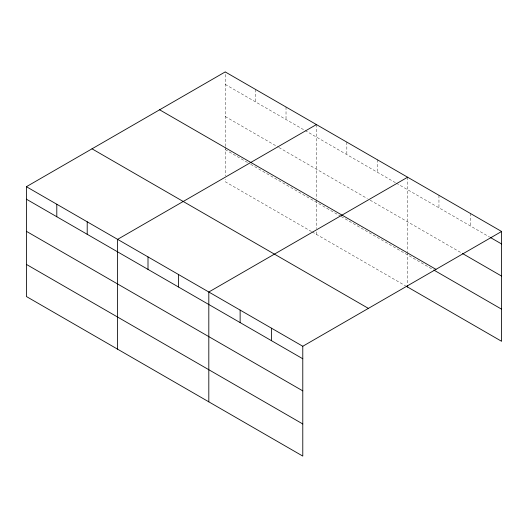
<?xml version="1.0" encoding="UTF-8"?>
<svg xmlns="http://www.w3.org/2000/svg" width="528" height="528" viewBox="0 0 528 528"><rect width="100%" height="100%" fill="white"/><g stroke="black" fill="none" stroke-linecap="round" stroke-linejoin="round"><path stroke-width="0.4" stroke-dasharray="2.64 1.98" d="M225.218 146.388L225.218 71.914M225.218 84.407L304.405 130.126M305.111 130.535L395.611 182.78M396.317 183.19L489.496 236.986M225.218 116.53L278.249 147.14M278.956 147.55L367.33 198.574M370.161 200.204L461.023 252.668M225.218 149.615L247.843 162.677M250.675 164.314L340.468 216.15M341.174 216.559L433.257 269.729M311.474 231.535L225.218 181.738L225.218 179.263M312.187 231.944L405.511 285.826M470.276 213.391L470.276 225.892M438.953 195.307L438.953 207.808M407.629 177.223L407.629 251.704M407.629 252.509L407.629 284.579M377.23 159.674L377.23 172.168M346.83 142.118L346.83 154.618M316.424 124.568L316.424 199.043M316.424 199.855L316.424 228.624M316.424 231.917L316.424 234.392M286.024 107.019L286.024 119.513M255.625 89.463L255.625 101.963M225.218 147.193L225.218 175.969"/><path stroke-width="0.79" d="M302.782 390.878L302.782 346.262L26.4 186.701L26.4 296.525L302.782 456.086L302.782 390.878L26.4 231.317M406.217 286.229L501.6 341.299L501.6 231.475L225.218 71.914L26.4 186.701M316.424 124.568L117.605 239.356L117.605 349.18M407.629 177.223L208.811 292.01L208.811 401.834M302.782 346.262L501.6 231.475M490.208 237.402L501.6 243.976M462.449 253.486L501.6 276.091M159.608 109.791L435.989 269.359M433.97 270.138L501.6 309.184M92.011 148.817L368.392 308.385M26.4 199.195L302.782 358.763M26.4 264.403L302.782 423.971M407.629 285.404L407.629 287.047M271.458 328.178L271.458 340.679M240.134 310.094L240.134 322.595M178.411 274.461L178.411 286.961M148.005 256.912L148.005 269.405M87.206 221.806L87.206 234.3M56.8 204.25L56.8 216.751"/></g></svg>
